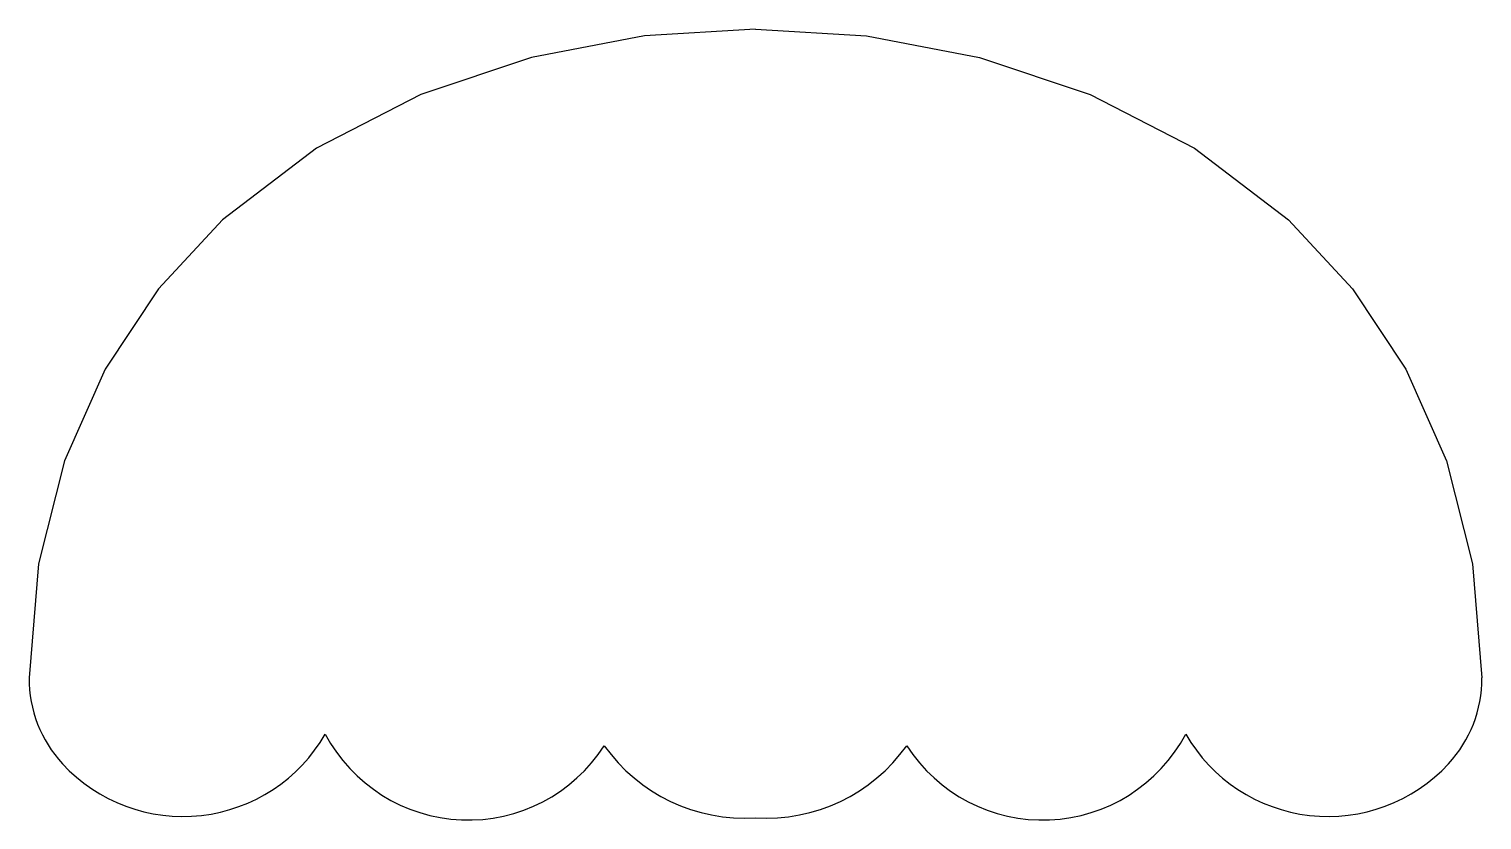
# Model space of a CAD drawing. Header units: millimetres. Extents: x -116 to 116, y -75 to 51.
import ezdxf

# ---------------------------------------------------------------- set-up
doc = ezdxf.new("R2010")
doc.units = ezdxf.units.MM

msp = doc.modelspace()

# ---------------------------------------------------------------- linework, layer by layer
at = {"color": 7, "linetype": 'Continuous', "flags": 128}
for points in [[(0, 50.76), (-17.72, 49.66), (-35.7, 46.24), (-53.33, 40.33), (-69.96, 31.76), (-84.95, 20.35), (-95.16, 9.34), (-103.67, -3.47), (-110.15, -18.08), (-114.3, -34.49), (-115.81, -52.7)], [(0, 50.76), (17.72, 49.66), (35.7, 46.24), (53.33, 40.33), (69.96, 31.76), (84.95, 20.35), (95.16, 9.34), (103.67, -3.47), (110.15, -18.08), (114.3, -34.49), (115.81, -52.7)]]:
    msp.add_lwpolyline(points, dxfattribs=at)
at = {"color": 7, "linetype": 'Continuous'}
for centre, radius, start, end in [((-95.81, -52.79), 20, 179.7433, 222.769), ((95.81, -52.79), 20, 317.231, 0.2567), ((-91.28, -48.6), 26.18, 222.769, 330.1279), ((-45.8, -49.55), 25.79, 207.9549, 327.2732), ((45.8, -49.55), 25.79, 212.7268, 332.0451), ((91.28, -48.6), 26.18, 209.8721, 317.231), ((-1.7, -47.55), 27.5, 215.4338, 273.5466), ((1.7, -47.55), 27.5, 266.4534, 324.5662)]:
    msp.add_arc(centre, radius, start, end, dxfattribs=at)

doc.saveas('drawing.dxf')
